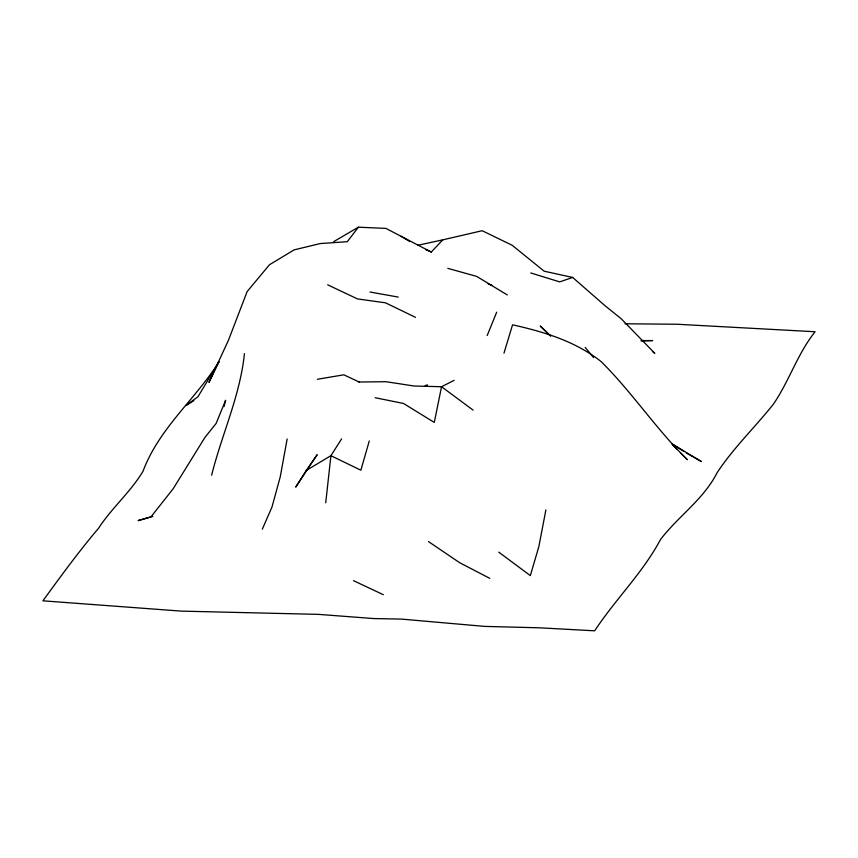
<?xml version="1.0" encoding="UTF-8"?>
<svg xmlns="http://www.w3.org/2000/svg" width="858" height="858" viewBox="0 0 858 858"><rect width="100%" height="100%" fill="white"/><g stroke="black" fill="none" stroke-linecap="round" stroke-linejoin="round"><path stroke-width="1.29" d="M325.729 502.788L330.909 455.684L341.591 438.888M287.14 438.996L280.266 476.758L272.007 506.939L262.312 529.204M244.455 353.571C240.058 395.87 221.804 434.405 211.615 475.214M545.881 509.952L538.824 546.728L530.33 575.6L498.755 552.144M224.056 406.553L225.633 400.268L216.109 423.455L204.912 437.473L173.177 488.738L150.965 516.859L138.074 520.613L152.917 516.377M369.283 440.958L360.864 470.216L330.909 455.684L306.274 470.452L295.72 487.119L317.149 454.708L306.274 470.452M503.968 353.185L512.558 324.817C544.09 331.864 575.461 341.291 601.201 361.647C632.174 392.331 656.188 429.204 687.397 459.77L680.941 453.292M487.194 335.542L496.685 312.183M219.24 361.561C195.313 399.345 158.934 428.464 143.007 471.278C130.491 492.138 111.626 508.054 98.434 528.421C78.7 551.597 60.832 576.233 42.9 600.815L181.36 611.121L318.522 614.371L373.927 618.575L401.329 619.09L484.609 626.394L539.5 627.809L594.68 630.812C615.304 599.377 642.792 572.844 660.51 539.51C678.27 516.226 703.549 499.485 717.084 472.758C733.365 447.994 754.911 427.381 773.326 404.268C789.199 381.199 797.49 353.711 815.1 331.746L677.155 324.249L625.042 323.777M652.82 351.748L654.804 353.346L621.203 318.736L605.115 305.802L572.64 277.424L544.197 271.214L512.162 245.27L482.196 230.716L442.803 239.843L431.284 252.037L385.928 228.4L358.397 227.188L347.286 241.688L320.313 243.543L294.144 249.871L269.519 264.704L247.104 291.623L228.571 339.983L208.966 382.411L218.951 361.786L197.994 396.718L186.004 405.48L193.822 400.665M333.698 241.624L358.397 227.188M454.118 380.362L441.538 386.733L414.092 386.014L385.993 381.703L358.73 382.024M572.64 277.424L559.706 281.896L530.77 272.951M425.15 385.564L427.627 384.899M417.782 245.291L442.803 239.843M317.342 379.268L343.844 374.817L359.373 382.121M640.99 340.862L652.648 340.583L641.409 340.583M370.012 292.02L398.251 297.082M375.161 397.726L403.517 403.464L434.287 422.426L441.538 386.733L473.101 410.124M447.822 268.361L476.598 276.351L507.282 294.938M488.159 283.987L491.956 285.253M425.611 249.549L431.284 252.037M353.453 580.641L383.322 594.701M327.649 284.813L357.529 298.927L385.553 302.831L415.508 317.353M489.779 578.356L459.609 562.676L428.464 541.57M686.336 453.024L701.469 461.583L671.932 443.8M401.104 236.304L409.92 241.602M671.911 443.822L684.116 451.608M550.3 335.671L540.25 326.008L550.675 336.1M672.64 444.97L677.252 449.592M585.188 347.383L593.543 357.55"/></g></svg>
